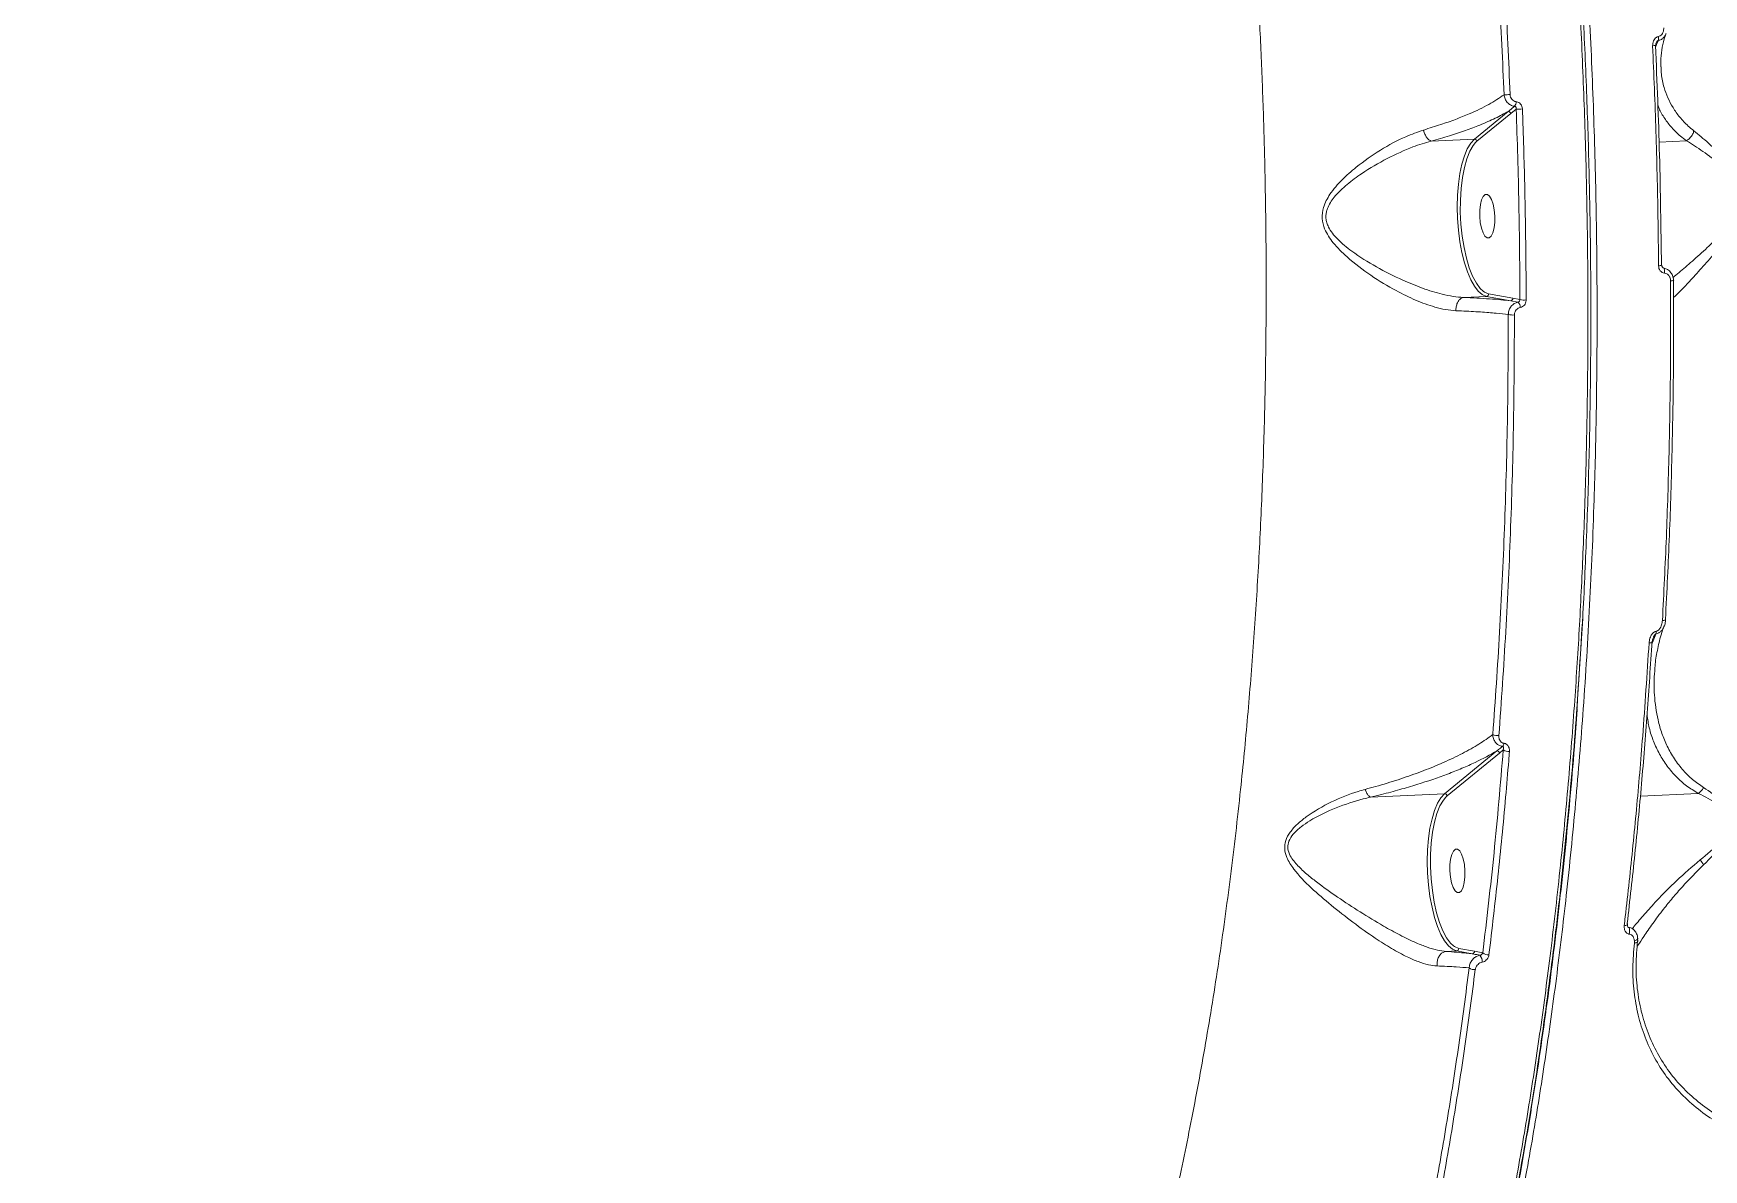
# Model space of a CAD drawing. Header units: millimetres. Extents: x -8607 to 7621, y -5747 to 4382.
# Drawn here: x 4786.3 to 5129.4, y 384.2 to 617.8 of the extents above; entities that cross this region are included whole.
import ezdxf

# ---------------------------------------------------------------- set-up
doc = ezdxf.new("R2010")
doc.units = ezdxf.units.MM
doc.layers.add('DIKOM_ОБЪЕКТ', color=7, linetype='Continuous')

msp = doc.modelspace()

# ---------------------------------------------------------------- linework, layer by layer
at = {"layer": 'DIKOM_ОБЪЕКТ', "color": 7, "linetype": 'Continuous', "lineweight": 15}
for p, q in [((5082.335, 596.043), (5089.296, 601.734)), ((5089.83, 601.274), (5082.869, 595.583)), ((5090.941, 602.208), (5089.83, 601.274)), ((5073.474, 595.626), (5082.335, 596.043)), ((5082.869, 595.583), (5082.601, 595.335)), ((5125.884, 595.702), (5120.274, 595.438)), ((5080.122, 563.499), (5084.81, 563.72)), ((5089.801, 562.812), (5084.81, 563.72)), ((5085.27, 564.24), (5090.26, 563.332)), ((5091.289, 562.531), (5089.801, 562.812)), ((5090.26, 563.332), (5091.706, 563.038)), ((5118.775, 492.007), (5118.896, 492.599)), ((5118.896, 492.599), (5118.8, 492.385)), ((5119.388, 486.458), (5119.375, 486.318)), ((5076.208, 461.494), (5086.974, 470.296)), ((5088.277, 470.476), (5087.508, 469.836)), ((5087.508, 469.836), (5076.742, 461.035)), ((5061.001, 460.778), (5076.208, 461.494)), ((5076.742, 461.035), (5076.457, 460.769)), ((5128.313, 461.557), (5116.439, 460.998)), ((5076.542, 429.07), (5076.547, 429.07)), ((5076.547, 429.07), (5078.683, 429.171)), ((5081.909, 428.584), (5078.683, 429.171)), ((5079.142, 429.692), (5082.368, 429.105)), ((5082.368, 429.105), (5084.072, 428.76)), ((5115.206, 430.799), (5115.215, 431.259)), ((5115.879, 431.11), (5115.881, 431.135))]:
    msp.add_line(p, q, dxfattribs=at)
at = {"layer": 'DIKOM_ОБЪЕКТ', "color": 7, "linetype": 'Continuous', "lineweight": 15, "flags": 128}
for points in [[(5119.619, 615.275), (5119.607, 615.275), (5119.558, 615.274)], [(5084.81, 563.72), (5083.968, 564.065), (5083.138, 564.759), (5082.338, 565.788), (5081.586, 567.128), (5080.896, 568.751), (5080.286, 570.622), (5079.767, 572.7), (5079.351, 574.939), (5079.048, 577.292), (5078.863, 579.708), (5078.801, 582.133), (5078.862, 584.515), (5079.047, 586.803), (5079.35, 588.947), (5079.765, 590.901), (5080.283, 592.622), (5080.893, 594.072), (5081.582, 595.221), (5082.335, 596.043)], [(5082.601, 595.335), (5082.101, 594.732), (5081.402, 593.529), (5080.79, 592.004), (5080.279, 590.193), (5079.882, 588.141), (5079.609, 585.896), (5079.465, 583.513), (5079.455, 581.05), (5079.578, 578.567), (5079.833, 576.122), (5080.211, 573.776), (5080.705, 571.584), (5081.303, 569.6), (5081.989, 567.872), (5082.748, 566.442), (5083.561, 565.343), (5084.163, 564.778)], [(5085.451, 584.287), (5085.852, 583.602), (5086.182, 582.64), (5086.416, 581.48), (5086.534, 580.214), (5086.527, 578.947), (5086.395, 577.779), (5086.149, 576.807), (5085.808, 576.109), (5085.402, 575.741), (5084.961, 575.733), (5084.523, 576.085), (5084.123, 576.771), (5083.792, 577.732), (5083.558, 578.893), (5083.44, 580.158), (5083.448, 581.426), (5083.58, 582.593), (5083.826, 583.566), (5084.166, 584.264), (5084.573, 584.632), (5085.013, 584.64), (5085.451, 584.287)], [(5120.828, 570.141), (5120.815, 570.157), (5120.766, 570.177)], [(5121.393, 568.502), (5121.416, 568.743), (5121.417, 568.976), (5121.396, 569.187), (5121.355, 569.363), (5121.295, 569.495), (5121.221, 569.574), (5121.162, 569.595)], [(5122.648, 566.917), (5122.817, 566.927), (5122.967, 566.941), (5123.095, 566.957), (5123.194, 566.975), (5123.263, 566.995), (5123.298, 567.016), (5123.298, 567.037), (5123.264, 567.058)], [(5084.163, 564.778), (5084.409, 564.603), (5085.27, 564.24)], [(5120.968, 497.076), (5121.137, 497.089), (5121.287, 497.11), (5121.415, 497.14), (5121.516, 497.177), (5121.586, 497.22), (5121.623, 497.267), (5121.629, 497.291)], [(5121.629, 497.291), (5121.626, 497.317), (5121.594, 497.368)], [(5118.228, 492.486), (5118.405, 492.5), (5118.563, 492.524), (5118.694, 492.558), (5118.794, 492.599), (5118.86, 492.647), (5118.888, 492.7), (5118.889, 492.711)], [(5078.683, 429.171), (5077.841, 429.516), (5077.011, 430.211), (5076.211, 431.239), (5075.459, 432.58), (5074.77, 434.203), (5074.159, 436.074), (5073.64, 438.151), (5073.225, 440.391), (5072.921, 442.744), (5072.736, 445.159), (5072.674, 447.584), (5072.736, 449.967), (5072.92, 452.255), (5073.223, 454.399), (5073.638, 456.352), (5074.157, 458.073), (5074.767, 459.523), (5075.456, 460.672), (5076.208, 461.494)], [(5076.457, 460.769), (5075.974, 460.183), (5075.275, 458.98), (5074.663, 457.455), (5074.153, 455.645), (5073.756, 453.593), (5073.482, 451.348), (5073.338, 448.966), (5073.328, 446.503), (5073.452, 444.02), (5073.706, 441.575), (5074.084, 439.229), (5074.578, 437.037), (5075.175, 435.053), (5075.862, 433.325), (5076.621, 431.894), (5077.434, 430.796), (5078.044, 430.223)], [(5079.325, 449.739), (5079.725, 449.054), (5080.056, 448.092), (5080.29, 446.931), (5080.407, 445.666), (5080.4, 444.398), (5080.268, 443.231), (5080.022, 442.259), (5079.682, 441.56), (5079.275, 441.192), (5078.835, 441.184), (5078.397, 441.537), (5077.996, 442.222), (5077.665, 443.184), (5077.432, 444.344), (5077.314, 445.61), (5077.321, 446.878), (5077.453, 448.045), (5077.699, 449.017), (5078.039, 449.715), (5078.446, 450.084), (5078.886, 450.092), (5079.325, 449.739)], [(5113.123, 434.367), (5113.301, 434.384), (5113.46, 434.415), (5113.593, 434.462), (5113.696, 434.521), (5113.763, 434.59), (5113.794, 434.667), (5113.795, 434.673)], [(5113.795, 434.673), (5113.786, 434.748), (5113.739, 434.831)], [(5114.134, 432.641), (5114.195, 432.911), (5114.226, 433.193), (5114.224, 433.465), (5114.188, 433.705), (5114.122, 433.893), (5114.031, 434.014), (5113.935, 434.057)], [(5078.044, 430.223), (5078.281, 430.055), (5079.142, 429.692)], [(5115.206, 430.799), (5115.374, 430.814), (5115.526, 430.844), (5115.656, 430.887), (5115.759, 430.942), (5115.832, 431.006), (5115.872, 431.078), (5115.879, 431.11)], [(5115.215, 431.259), (5115.403, 431.311), (5115.569, 431.38), (5115.706, 431.462), (5115.808, 431.554), (5115.871, 431.651), (5115.893, 431.75), (5115.892, 431.766)]]:
    msp.add_lwpolyline(points, dxfattribs=at)
at = {"layer": 'DIKOM_ОБЪЕКТ', "color": 7, "linetype": 'Continuous', "lineweight": 15}
for centre, radius, start, end in [((5118.244, 635.305), 20.077, 272.05817, 273.92719), ((5118.322, 616.722), 1.849, 346.8678, 12.37796), ((5088.336, 631.444), 26.286, 270.21465, 272.95021), ((5089.305, 601.204), 0.53, 7.57107, 90.98517), ((5089.413, 603.738), 1.53, 321.38006, 359.63129), ((5091.173, 621.416), 19.209, 269.30612, 273.11701), ((5082.344, 595.513), 0.53, 7.57012, 90.98516), ((5120.348, 571.043), 1.022, 260.20514, 298.01604), ((5084.769, 564.219), 0.502, 274.6829, 2.349), ((5089.76, 563.311), 0.5, 274.68028, 2.49955), ((5092.608, 568.056), 5.098, 259.80851, 274.25161), ((5090.212, 565.03), 5.145, 259.94534, 273.99139), ((5090.309, 561.431), 1.473, 0.2256, 48.30161), ((5118.005, 494.688), 1.661, 347.89469, 6.30344), ((5087.173, 475.616), 2.193, 241.46237, 275.28027), ((5086.983, 469.766), 0.53, 7.57107, 90.98517), ((5087.376, 471.978), 1.07, 314.55898, 353.06578), ((5089.337, 472.212), 2.034, 238.56844, 276.04949), ((5076.217, 460.965), 0.53, 7.57012, 90.98517), ((5123.978, 443.818), 6.256, 29.38428, 40.68939), ((5078.642, 429.67), 0.5, 274.68238, 2.49847), ((5081.868, 429.083), 0.5, 274.68028, 2.49955), ((5082.358, 427.069), 1.747, 232.06911, 275.42539), ((5081.98, 426.995), 1.978, 356.51444, 40.86969), ((5085.156, 430.043), 1.679, 229.8007, 276.25887)]:
    msp.add_arc(centre, radius, start, end, dxfattribs=at)
for points, knots in [([(4955.53, 1028.503), (4957.116, 1028.114), (4961.275, 1027.092), (4968.014, 1024.436), (4975.527, 1020.396), (4982.807, 1015.391), (4989.643, 1009.717), (4996.221, 1003.339), (5002.468, 996.433), (5009.016, 988.297), (5015.832, 978.775), (5022.752, 967.891), (5029.334, 956.373), (5035.402, 944.674), (5041.134, 932.587), (5046.479, 920.341), (5051.978, 906.695), (5057.581, 891.539), (5063.129, 875.051), (5068.271, 858.316), (5072.885, 841.912), (5077.125, 825.479), (5080.967, 809.274), (5084.745, 791.896), (5088.412, 773.313), (5091.851, 753.84), (5094.889, 734.541), (5097.473, 716.031), (5099.708, 697.849), (5101.6, 680.238), (5103.364, 661.131), (5104.925, 640.529), (5106.17, 618.843), (5107.01, 597.706), (5107.468, 577.746), (5107.596, 558.435), (5107.429, 539.998), (5106.949, 520.571), (5106.092, 500.228), (5104.808, 479.433), (5103.191, 459.523), (5101.332, 441.046), (5099.226, 423.47), (5096.926, 406.975), (5094.373, 390.806), (5092.458, 380.441), (5091.481, 375.157)], [0, 0, 0, 0, 0.0156509, 0.0410528, 0.0664547, 0.0899044, 0.1133542, 0.1348277, 0.1563011, 0.1771003, 0.2025022, 0.227904, 0.2513538, 0.2748036, 0.2962771, 0.3177505, 0.3385497, 0.3639515, 0.3893534, 0.4128032, 0.436253, 0.4577264, 0.4791999, 0.4999991, 0.5244807, 0.5489623, 0.5715463, 0.5941304, 0.614795, 0.6354597, 0.6554668, 0.6808687, 0.7062706, 0.7297205, 0.7531703, 0.7746438, 0.7961173, 0.8169165, 0.8423185, 0.8677204, 0.8911702, 0.9146201, 0.9360936, 0.9575671, 0.9783663, 1, 1, 1, 1]), ([(5059.064, 270.338), (5060.218, 273.059), (5062.838, 279.24), (5066.747, 289.48), (5070.877, 301.298), (5074.895, 313.989), (5078.861, 327.847), (5082.523, 342.09), (5085.753, 356.075), (5088.529, 369.346), (5091.111, 382.932), (5093.591, 397.464), (5095.946, 413.059), (5098.117, 429.484), (5100.029, 446.351), (5101.665, 463.534), (5102.957, 480.026), (5103.97, 496.171), (5104.754, 512.379), (5105.32, 529.241), (5105.646, 546.843), (5105.708, 565.085), (5105.484, 583.512), (5104.976, 601.985), (5104.236, 619.448), (5103.285, 636.301), (5102.125, 652.904), (5100.705, 669.851), (5099.003, 687.129), (5097.054, 704.326), (5094.667, 722.886), (5091.77, 742.704), (5088.745, 760.869), (5085.965, 776.033), (5083.315, 789.522), (5080.249, 803.986), (5076.638, 819.671), (5072.721, 835.337), (5068.48, 850.953), (5064.004, 866.145), (5059.572, 880.023), (5055.241, 892.627), (5050.652, 905.127), (5045.483, 918.171), (5039.693, 931.562), (5033.699, 944.244), (5027.508, 956.188), (5021.194, 967.252), (5014.785, 977.395), (5008.986, 985.706), (5005.28, 990.432), (5003.772, 992.357)], [0, 0, 0, 0, 0.0156514, 0.0355583, 0.0554997, 0.076825, 0.0981929, 0.1209379, 0.1413137, 0.1591953, 0.1771019, 0.1973257, 0.2175857, 0.238224, 0.2602584, 0.2808448, 0.3014695, 0.3199971, 0.3385524, 0.3587762, 0.3790362, 0.3996746, 0.4217089, 0.4422953, 0.46292, 0.4814476, 0.5000029, 0.5199118, 0.5398551, 0.5599126, 0.5800054, 0.6053449, 0.6307558, 0.6460962, 0.6614524, 0.6813612, 0.7013045, 0.7226339, 0.7440057, 0.7655443, 0.7871266, 0.8050021, 0.8229026, 0.8459797, 0.8690567, 0.8921876, 0.9154829, 0.9388335, 0.9615657, 0.9843493, 1, 1, 1, 1]), ([(5029.323, 982.02), (5031.62, 980.359), (5036.364, 976.93), (5043.49, 970.3), (5050.696, 962.483), (5057.818, 953.495), (5064.83, 943.39), (5070.777, 933.696), (5075.7, 924.895), (5079.655, 917.34), (5083.542, 909.421), (5087.338, 901.182), (5091.035, 892.651), (5094.636, 883.829), (5098.152, 874.685), (5101.571, 865.253), (5104.886, 855.555), (5108.621, 843.969), (5112.717, 830.295), (5117.037, 814.53), (5121.075, 798.407), (5124.779, 782.204), (5128.193, 765.803), (5131.302, 749.362), (5134.228, 732.236), (5136.946, 714.435), (5139.413, 696.069), (5141.563, 677.653), (5143.374, 659.49), (5144.879, 641.43), (5146.079, 623.63), (5147.023, 605.386), (5147.687, 586.732), (5148.041, 567.809), (5148.078, 549.15), (5147.812, 531.049), (5147.256, 513.34), (5146.433, 496.162), (5145.355, 479.635), (5144.07, 463.746), (5143.031, 453.596), (5142.512, 448.516)], [0, 0, 0, 0, 0.0295741, 0.0610736, 0.092718, 0.1244627, 0.1563564, 0.1883528, 0.2074512, 0.2265497, 0.2457365, 0.2649233, 0.2838489, 0.3027745, 0.321786, 0.3407975, 0.3596657, 0.3785551, 0.4067544, 0.4350244, 0.4624508, 0.4899422, 0.5163647, 0.5428453, 0.5688813, 0.5971268, 0.6254429, 0.6529138, 0.6804497, 0.7069148, 0.7334378, 0.7595154, 0.787831, 0.8162174, 0.8437562, 0.87136, 0.89789, 0.9244779, 0.9506191, 0.9752864, 1, 1, 1, 1]), ([(5009.263, 334.981), (5010.653, 339.517), (5013.436, 348.601), (5017.275, 363.062), (5020.863, 378.122), (5024.169, 393.838), (5027.184, 410.145), (5029.897, 427.033), (5032.295, 444.439), (5034.245, 461.257), (5035.803, 477.344), (5037.027, 492.613), (5038.018, 508.122), (5038.774, 523.861), (5039.291, 539.794), (5039.565, 555.905), (5039.595, 572.149), (5039.392, 587.354), (5039.015, 601.465), (5038.514, 614.429), (5037.86, 627.367), (5037.056, 640.279), (5036.099, 653.172), (5034.993, 665.986), (5033.744, 678.687), (5032.352, 691.282), (5030.815, 703.799), (5029.131, 716.236), (5027.304, 728.563), (5025.338, 740.744), (5023.239, 752.756), (5021.006, 764.599), (5018.638, 776.278), (5016.147, 787.74), (5013.539, 798.957), (5010.816, 809.934), (5007.97, 820.697), (5004.693, 832.339), (5000.945, 844.739), (4996.68, 857.761), (4992.229, 870.311), (4987.606, 882.341), (4982.821, 893.83), (4977.881, 904.74), (4972.798, 915.122), (4969.297, 921.523), (4967.544, 924.727)], [0, 0, 0, 0, 0.0279517, 0.0559711, 0.0841497, 0.112398, 0.140846, 0.1693659, 0.1980505, 0.2268089, 0.2504876, 0.2742079, 0.2980249, 0.3218842, 0.3458643, 0.3698877, 0.3940102, 0.4181768, 0.4373171, 0.4564794, 0.475545, 0.4946105, 0.5137639, 0.5329172, 0.5518732, 0.5708292, 0.5898716, 0.608914, 0.6280087, 0.6471254, 0.6661455, 0.6851656, 0.7042731, 0.7233807, 0.7422913, 0.7612018, 0.7801984, 0.799195, 0.8241795, 0.8492136, 0.8742975, 0.8994316, 0.9244982, 0.9496151, 0.9747822, 1, 1, 1, 1]), ([(5080.756, 804.012), (5081.912, 798.664), (5084.182, 788.166), (5087.292, 772.1), (5090.167, 755.945), (5092.824, 739.485), (5095.275, 722.652), (5097.505, 705.486), (5099.507, 687.991), (5101.261, 670.301), (5102.743, 652.675), (5103.957, 635.173), (5104.914, 617.808), (5105.624, 600.38), (5106.087, 582.812), (5106.296, 565.156), (5106.241, 547.422), (5105.922, 529.747), (5105.337, 512.398), (5104.522, 495.401), (5103.777, 484.381), (5103.405, 478.866)], [0, 0, 0, 0, 0.0536771, 0.1053757, 0.1571631, 0.2092202, 0.261368, 0.3145556, 0.36784, 0.4214183, 0.4750955, 0.5267941, 0.5785815, 0.6306386, 0.6827864, 0.7359741, 0.7892585, 0.8428368, 0.896514, 0.9482126, 1, 1, 1, 1]), ([(4487.93, 777.405), (4490.738, 773.599), (4496.362, 765.973), (4505.301, 753.52), (4514.595, 740.338), (4524.262, 726.38), (4534.26, 711.708), (4543.169, 698.436), (4550.84, 686.875), (4557.188, 677.23), (4563.616, 667.386), (4570.086, 657.399), (4576.582, 647.299), (4583.104, 637.084), (4589.675, 626.718), (4596.272, 616.239), (4602.879, 605.672), (4610.575, 593.281), (4619.385, 578.979), (4629.19, 562.906), (4638.886, 546.861), (4648.319, 531.104), (4657.575, 515.502), (4666.579, 500.188), (4675.686, 484.561), (4684.867, 468.657), (4694.046, 452.599), (4702.966, 436.837), (4711.494, 421.616), (4719.715, 406.793), (4727.569, 392.482), (4735.37, 378.115), (4743.082, 363.746), (4750.627, 349.508), (4757.793, 335.802), (4764.482, 322.828), (4770.767, 310.452), (4776.616, 298.752), (4781.993, 287.802), (4786.946, 277.543), (4789.92, 271.225), (4791.409, 268.063)], [0, 0, 0, 0, 0.03134419, 0.06278625, 0.09437289, 0.12605966, 0.15789521, 0.18983324, 0.20889685, 0.22796047, 0.24711226, 0.26626406, 0.28515516, 0.30404626, 0.32302307, 0.34199989, 0.36083371, 0.37968863, 0.40783653, 0.43605496, 0.46343133, 0.4908725, 0.51724689, 0.54367912, 0.56966771, 0.59786162, 0.62612609, 0.65354693, 0.68103254, 0.70744938, 0.73392402, 0.75995407, 0.78821804, 0.81655262, 0.84404121, 0.87159459, 0.89807625, 0.92461569, 0.95070922, 0.97533148, 1, 1, 1, 1]), ([(5088.434, 605.158), (5088.141, 611.989), (5087.553, 625.667), (5086.23, 646.206), (5084.578, 666.735), (5082.909, 683.882), (5081.75, 694.128), (5081.357, 697.606)], [0, 0, 0, 0, 0.22004644, 0.44062187, 0.66281158, 0.88554601, 1, 1, 1, 1]), ([(5082.595, 697.85), (5082.989, 694.364), (5084.141, 684.177), (5085.803, 667.124), (5087.458, 646.634), (5088.794, 625.966), (5089.39, 612.123), (5089.689, 605.193)], [0, 0, 0, 0, 0.1144547, 0.3345006, 0.5550758, 0.7772655, 1, 1, 1, 1]), ([(5121.703, 617.766), (5121.685, 617.69), (5121.615, 617.385), (5121.293, 616.95), (5120.78, 616.496), (5120.344, 616.367), (5120.123, 616.302)], [0, 0, 0, 0, 0.1003042, 0.4044322, 0.6983702, 1, 1, 1, 1]), ([(5120.128, 617.118), (5120.261, 617.16), (5120.528, 617.244), (5120.853, 617.55), (5121.1, 617.964), (5121.232, 618.436), (5121.233, 618.764), (5121.234, 618.907)], [0, 0, 0, 0, 0.188925, 0.3774349, 0.5791838, 0.8164502, 1, 1, 1, 1]), ([(5120.665, 610.925), (5120.647, 611.485), (5120.605, 612.774), (5120.915, 614.884), (5121.291, 616.607), (5121.665, 617.581), (5121.733, 617.757)], [0, 0, 0, 0, 0.25857904, 0.59503386, 0.9264355, 1, 1, 1, 1]), ([(5118.965, 615.241), (5118.967, 615.39), (5118.97, 615.736), (5119.114, 616.234), (5119.376, 616.668), (5119.715, 616.986), (5119.99, 617.074), (5120.128, 617.118)], [0, 0, 0, 0, 0.1825282, 0.4237843, 0.6274648, 0.8134356, 1, 1, 1, 1]), ([(5120.174, 570.036), (5120.168, 570.699), (5120.14, 574.014), (5120.017, 583.188), (5119.692, 597.596), (5119.207, 609.356), (5118.965, 615.241)], [0, 0, 0, 0, 0.04414123, 0.22071367, 0.61001267, 1, 1, 1, 1]), ([(5119.558, 615.274), (5119.864, 607.755), (5120.478, 592.697), (5120.67, 577.691), (5120.766, 570.177)], [0, 0, 0, 0, 0.4992727, 1, 1, 1, 1]), ([(5120.123, 616.302), (5120.084, 616.21), (5119.897, 615.764), (5119.714, 615.321), (5119.569, 614.969)], [0, 0, 0, 0, 0.2061659, 1, 1, 1, 1]), ([(5119.634, 615.276), (5119.628, 615.341), (5119.613, 615.522), (5119.656, 615.719), (5119.711, 615.817), (5119.715, 615.823)], [0, 0, 0, 0, 0.3507616, 0.9614391, 1, 1, 1, 1]), ([(5120.123, 616.302), (5120.092, 616.29), (5120.039, 616.269), (5119.938, 616.188), (5119.824, 616.045), (5119.742, 615.908), (5119.714, 615.826), (5119.713, 615.823)], [0, 0, 0, 0, 0.1486122, 0.2577346, 0.5755032, 0.985897, 1, 1, 1, 1]), ([(5120.692, 610.885), (5120.706, 610.378), (5120.746, 608.93), (5121.386, 606.07), (5122.645, 603.105), (5124.491, 600.522), (5125.958, 598.948), (5127.025, 598.068), (5127.416, 597.746)], [0, 0, 0, 0, 0.1007289, 0.2878158, 0.594203, 0.7508837, 0.9087089, 1, 1, 1, 1]), ([(5071.898, 597.91), (5073.096, 598.276), (5075.409, 598.984), (5078.529, 600.099), (5081.948, 601.474), (5085.523, 603.175), (5087.456, 604.491), (5088.434, 605.158)], [0, 0, 0, 0, 0.164794, 0.3184402, 0.4735199, 0.7333093, 1, 1, 1, 1]), ([(5090.609, 602.783), (5090.572, 602.788), (5090.279, 602.824), (5089.727, 603.017), (5089.07, 603.548), (5088.587, 604.293), (5088.485, 604.87), (5088.434, 605.158)], [0, 0, 0, 0, 0.03333957, 0.26643991, 0.50826892, 0.75526845, 1, 1, 1, 1]), ([(5089.689, 605.193), (5089.712, 605.015), (5089.757, 604.659), (5090.03, 604.198), (5090.414, 603.871), (5090.744, 603.752), (5090.921, 603.731), (5090.943, 603.728)], [0, 0, 0, 0, 0.2478617, 0.4958964, 0.7364511, 0.9670336, 1, 1, 1, 1]), ([(5089.296, 601.734), (5088.445, 601.267), (5086.732, 600.326), (5083.71, 599.015), (5080.524, 597.812), (5077.211, 596.699), (5074.744, 595.99), (5073.474, 595.626)], [0, 0, 0, 0, 0.2198974, 0.4427753, 0.6236712, 0.8062571, 1, 1, 1, 1]), ([(5089.296, 601.734), (5089.41, 601.822), (5089.856, 602.167), (5090.288, 602.521), (5090.609, 602.783)], [0, 0, 0, 0, 0.2563729, 1, 1, 1, 1]), ([(5090.941, 602.208), (5090.944, 602.277), (5090.951, 602.413), (5090.891, 602.591), (5090.79, 602.716), (5090.691, 602.766), (5090.633, 602.78), (5090.615, 602.782), (5090.609, 602.783)], [0, 0, 0, 0, 0.2725665, 0.5325862, 0.7667508, 0.9319469, 0.9740885, 1, 1, 1, 1]), ([(5091.706, 563.038), (5091.658, 569.545), (5091.562, 582.572), (5091.148, 595.658), (5090.941, 602.208)], [0, 0, 0, 0, 0.4994501, 1, 1, 1, 1]), ([(5090.943, 603.728), (5090.964, 603.726), (5091.143, 603.705), (5091.48, 603.584), (5091.871, 603.249), (5092.149, 602.779), (5092.195, 602.416), (5092.218, 602.235)], [0, 0, 0, 0, 0.0299153, 0.261791, 0.5039481, 0.7520215, 1, 1, 1, 1]), ([(5092.218, 602.235), (5092.241, 601.569), (5092.359, 598.24), (5092.609, 590.022), (5092.887, 577.585), (5092.953, 567.845), (5092.986, 562.972)], [0, 0, 0, 0, 0.0507678, 0.2538476, 0.6266954, 1, 1, 1, 1]), ([(5125.884, 595.702), (5125.471, 596.019), (5124.367, 596.866), (5122.837, 598.384), (5121.385, 600.291), (5120.441, 601.86), (5120.086, 602.825), (5119.999, 603.064)], [0, 0, 0, 0, 0.1506028, 0.4023886, 0.656021, 0.9149807, 1, 1, 1, 1]), ([(5078.55, 560.767), (5077.852, 560.829), (5076.454, 560.954), (5073.696, 561.626), (5070.282, 562.865), (5065.848, 565.043), (5061.029, 567.937), (5056.647, 571.277), (5053.404, 574.476), (5051.6, 577.172), (5050.931, 579.739), (5051.264, 582.271), (5052.744, 585.012), (5055.105, 587.742), (5058.617, 590.8), (5062.994, 593.889), (5067.718, 596.452), (5070.678, 597.484), (5071.898, 597.91)], [0, 0, 0, 0, 0.0404305, 0.0808828, 0.150957, 0.2211467, 0.3139213, 0.4066913, 0.4680974, 0.5184387, 0.5509393, 0.5857394, 0.6308309, 0.6892176, 0.7478304, 0.8412608, 0.9345794, 1, 1, 1, 1]), ([(5073.466, 595.626), (5073.313, 595.69), (5073.008, 595.818), (5072.554, 596.333), (5072.18, 597.002), (5071.983, 597.564), (5071.91, 597.862), (5071.898, 597.91)], [0, 0, 0, 0, 0.2440021, 0.4880042, 0.7320067, 0.9571012, 1, 1, 1, 1]), ([(5127.416, 597.746), (5128.409, 596.929), (5130.417, 595.277), (5133.435, 592.45), (5135.693, 589.958), (5137.07, 588.007), (5137.908, 586.379), (5138.361, 584.557), (5138.239, 582.545), (5137.517, 580.574), (5136.088, 578.059), (5133.97, 575.258), (5131.289, 572.082), (5128.618, 569.071), (5126.325, 566.557), (5124.492, 564.605), (5123.668, 563.841), (5123.258, 563.46)], [0, 0, 0, 0, 0.10300553, 0.20836354, 0.27867036, 0.31433031, 0.35083704, 0.38314759, 0.41578146, 0.45646349, 0.49554101, 0.57785007, 0.66204698, 0.75550892, 0.85086466, 0.92573739, 1, 1, 1, 1]), ([(5127.416, 597.746), (5127.406, 597.699), (5127.337, 597.396), (5127.098, 596.837), (5126.579, 596.152), (5126.123, 595.854), (5125.895, 595.705)], [0, 0, 0, 0, 0.05622903, 0.3685429, 0.68427153, 1, 1, 1, 1]), ([(5073.466, 595.626), (5073.465, 595.626), (5072.845, 595.464), (5071.597, 595.098), (5068.578, 594.033), (5064.362, 592.118), (5059.822, 589.456), (5056.165, 586.77), (5054.003, 584.752), (5052.721, 583.003), (5052.186, 581.956), (5051.91, 581.011), (5051.83, 580.338), (5051.85, 579.611), (5051.998, 578.836), (5052.424, 577.78), (5053.162, 576.648), (5054.272, 575.401), (5055.622, 574.18), (5058.224, 572.168), (5062.221, 569.688), (5067.136, 567.2), (5071.698, 565.33), (5075.17, 564.25), (5077.981, 563.678), (5079.415, 563.528), (5080.115, 563.498), (5080.116, 563.498)], [0, 0, 0, 0, 0.0000596, 0.0332768, 0.0666766, 0.160684, 0.2573011, 0.3150506, 0.3738175, 0.3948949, 0.4164711, 0.4285338, 0.4409109, 0.4481089, 0.4626616, 0.4777856, 0.5014958, 0.5258877, 0.556246, 0.5868513, 0.6800867, 0.7756633, 0.8463733, 0.9186914, 0.9590479, 0.9999674, 1, 1, 1, 1]), ([(5073.474, 595.626), (5073.472, 595.625), (5073.469, 595.625), (5073.467, 595.626), (5073.466, 595.626), (5073.466, 595.626)], [0, 0, 0, 0, 0.5019097, 0.9101308, 1, 1, 1, 1]), ([(5123.144, 567.602), (5123.552, 567.931), (5124.728, 568.882), (5127.098, 570.943), (5130.004, 573.54), (5132.949, 576.331), (5135.04, 578.532), (5136.273, 580.189), (5136.8, 581.008), (5137.26, 581.894), (5137.56, 582.743), (5137.7, 583.527), (5137.715, 584.06), (5137.669, 584.625), (5137.548, 585.219), (5137.157, 586.248), (5136.391, 587.437), (5135.284, 588.684), (5134.095, 589.809), (5132.082, 591.511), (5129.24, 593.582), (5126.971, 595.052), (5125.896, 595.704), (5125.895, 595.705)], [0, 0, 0, 0, 0.05633845, 0.16279438, 0.27123146, 0.36389893, 0.45795919, 0.47900432, 0.50017328, 0.52106899, 0.54248592, 0.55613828, 0.5702057, 0.57528395, 0.59140554, 0.60810519, 0.64597384, 0.68534032, 0.72439355, 0.76364754, 0.8806635, 0.99988176, 1, 1, 1, 1]), ([(5125.895, 595.705), (5125.894, 595.705), (5125.891, 595.703), (5125.887, 595.703), (5125.885, 595.702), (5125.884, 595.702)], [0, 0, 0, 0, 0.3001999, 0.7069773, 1, 1, 1, 1]), ([(5121.393, 568.502), (5121.234, 568.54), (5120.905, 568.618), (5120.507, 568.975), (5120.23, 569.463), (5120.193, 569.845), (5120.174, 570.036)], [0, 0, 0, 0, 0.2338668, 0.4824937, 0.7413363, 1, 1, 1, 1]), ([(5121.163, 569.602), (5121.125, 569.608), (5121.053, 569.62), (5120.934, 569.743), (5120.846, 569.923), (5120.836, 570.07), (5120.831, 570.142)], [0, 0, 0, 0, 0.27896739, 0.52681326, 0.76723151, 1, 1, 1, 1]), ([(5121.047, 569.559), (5121.323, 569.5), (5121.891, 569.378), (5122.607, 568.798), (5123.126, 567.997), (5123.218, 567.37), (5123.264, 567.058)], [0, 0, 0, 0, 0.2380039, 0.4906779, 0.7462862, 1, 1, 1, 1]), ([(5120.968, 497.076), (5121.256, 502.781), (5121.831, 514.202), (5122.364, 531.598), (5122.675, 549.168), (5122.657, 560.997), (5122.648, 566.917)], [0, 0, 0, 0, 0.2488775, 0.4981997, 0.7488727, 1, 1, 1, 1]), ([(5122.648, 566.917), (5122.629, 567.114), (5122.59, 567.507), (5122.305, 568.011), (5121.895, 568.381), (5121.556, 568.463), (5121.393, 568.502)], [0, 0, 0, 0, 0.2583542, 0.5167488, 0.7678077, 1, 1, 1, 1]), ([(5123.264, 567.058), (5123.273, 561.204), (5123.292, 549.485), (5122.988, 532.004), (5122.459, 514.592), (5121.882, 503.113), (5121.594, 497.368)], [0, 0, 0, 0, 0.2488778, 0.4982001, 0.7488729, 1, 1, 1, 1]), ([(5080.116, 563.498), (5079.935, 563.45), (5079.572, 563.355), (5079.097, 562.871), (5078.741, 562.198), (5078.575, 561.502), (5078.544, 561.017), (5078.549, 560.813), (5078.55, 560.767)], [0, 0, 0, 0, 0.2114821, 0.4229643, 0.6344468, 0.84593, 0.964786, 1, 1, 1, 1]), ([(5080.116, 563.498), (5080.117, 563.498), (5080.119, 563.499), (5080.121, 563.499), (5080.122, 563.499)], [0, 0, 0, 0, 0.6548043, 1, 1, 1, 1]), ([(5080.122, 563.499), (5081.978, 563.406), (5084.769, 563.265), (5087.834, 563.02), (5089.144, 562.882), (5089.801, 562.812)], [0, 0, 0, 0, 0.4971338, 0.747535, 1, 1, 1, 1]), ([(5091.289, 562.531), (5091.341, 562.547), (5091.445, 562.578), (5091.576, 562.689), (5091.669, 562.833), (5091.702, 562.957), (5091.705, 563.025), (5091.706, 563.038)], [0, 0, 0, 0, 0.2355405, 0.4715874, 0.7082638, 0.9453562, 1, 1, 1, 1]), ([(5092.986, 562.972), (5092.985, 562.933), (5092.981, 562.727), (5092.892, 562.353), (5092.628, 561.917), (5092.246, 561.58), (5091.937, 561.485), (5091.782, 561.437)], [0, 0, 0, 0, 0.0545852, 0.2913569, 0.527817, 0.7639702, 1, 1, 1, 1]), ([(5089.313, 559.964), (5088.52, 560.063), (5086.917, 560.265), (5083.649, 560.517), (5080.741, 560.678), (5078.932, 560.751), (5078.55, 560.767)], [0, 0, 0, 0, 0.2991599, 0.6039868, 0.9163485, 1, 1, 1, 1]), ([(5086.125, 473.69), (5086.618, 480.667), (5087.605, 494.639), (5088.579, 516.088), (5089.21, 537.862), (5089.279, 552.59), (5089.313, 559.964)], [0, 0, 0, 0, 0.2482527, 0.4971938, 0.7482409, 1, 1, 1, 1]), ([(5090.57, 559.897), (5090.536, 552.609), (5090.469, 538.014), (5089.848, 516.29), (5088.875, 494.687), (5087.875, 480.524), (5087.375, 473.433)], [0, 0, 0, 0, 0.2482522, 0.497193, 0.7482405, 1, 1, 1, 1]), ([(5089.313, 559.964), (5089.314, 560.026), (5089.318, 560.369), (5089.46, 560.994), (5089.893, 561.725), (5090.522, 562.29), (5091.033, 562.451), (5091.289, 562.531)], [0, 0, 0, 0, 0.0531619, 0.2899989, 0.5268294, 0.7633656, 1, 1, 1, 1]), ([(5091.782, 561.437), (5091.626, 561.389), (5091.315, 561.293), (5090.931, 560.954), (5090.665, 560.516), (5090.575, 560.141), (5090.571, 559.935), (5090.57, 559.897)], [0, 0, 0, 0, 0.236408, 0.4729314, 0.7098822, 0.9468304, 1, 1, 1, 1]), ([(5090.236, 375.672), (5091.21, 380.944), (5093.391, 392.757), (5096.345, 411.871), (5099.105, 432.916), (5101.421, 454.569), (5103.302, 476.28), (5104.175, 490.954), (5104.599, 498.083)], [0, 0, 0, 0, 0.1397604, 0.3131241, 0.4870343, 0.6612228, 0.8354114, 1, 1, 1, 1]), ([(5118.228, 492.486), (5118.243, 492.64), (5118.289, 493.127), (5118.513, 493.827), (5118.906, 494.418), (5119.281, 494.751), (5119.531, 494.831), (5119.656, 494.871)], [0, 0, 0, 0, 0.1605573, 0.5081498, 0.7318587, 0.8653695, 1, 1, 1, 1]), ([(5119.629, 494.34), (5119.576, 494.215), (5119.33, 493.633), (5119.087, 493.054), (5118.896, 492.599)], [0, 0, 0, 0, 0.214844, 1, 1, 1, 1]), ([(5119.629, 494.34), (5119.605, 494.329), (5119.552, 494.307), (5119.454, 494.221), (5119.305, 494.034), (5119.182, 493.822), (5119.125, 493.668), (5119.112, 493.633)], [0, 0, 0, 0, 0.0789251, 0.1691639, 0.3968561, 0.8638127, 1, 1, 1, 1]), ([(5119.381, 486.46), (5119.399, 486.881), (5119.463, 488.353), (5119.891, 490.919), (5120.514, 493.697), (5121.117, 495.417), (5121.339, 496.049)], [0, 0, 0, 0, 0.1356777, 0.4750315, 0.8069693, 1, 1, 1, 1]), ([(5121.293, 495.93), (5121.262, 495.809), (5121.155, 495.403), (5120.746, 494.926), (5120.205, 494.5), (5119.825, 494.394), (5119.629, 494.34)], [0, 0, 0, 0, 0.149848, 0.5047985, 0.7448099, 1, 1, 1, 1]), ([(5119.656, 494.871), (5119.775, 494.908), (5120.014, 494.984), (5120.364, 495.296), (5120.721, 495.845), (5120.916, 496.488), (5120.956, 496.935), (5120.968, 497.076)], [0, 0, 0, 0, 0.1388676, 0.2767759, 0.4965982, 0.8418705, 1, 1, 1, 1]), ([(5121.332, 495.914), (5121.343, 495.936), (5121.496, 496.241), (5121.598, 496.718), (5121.6, 497.159), (5121.6, 497.29)], [0, 0, 0, 0, 0.0509276, 0.7165143, 1, 1, 1, 1]), ([(5113.123, 434.367), (5113.194, 434.972), (5113.549, 437.997), (5114.433, 445.913), (5115.667, 458.245), (5117.069, 474.551), (5117.813, 486.067), (5118.228, 492.486)], [0, 0, 0, 0, 0.0321573, 0.1607921, 0.4182836, 0.6757752, 1, 1, 1, 1]), ([(5118.828, 492.811), (5118.516, 487.887), (5117.891, 478.03), (5116.703, 463.449), (5115.346, 449.008), (5114.275, 439.559), (5113.739, 434.831)], [0, 0, 0, 0, 0.24914464, 0.49862891, 0.74914184, 1, 1, 1, 1]), ([(5118.912, 492.712), (5118.91, 492.794), (5118.901, 493.099), (5119.023, 493.407), (5119.112, 493.632)], [0, 0, 0, 0, 0.2694007, 1, 1, 1, 1]), ([(5119.375, 486.318), (5119.351, 486.094), (5119.192, 484.568), (5119.296, 481.307), (5119.809, 477.377), (5120.819, 473.878), (5121.917, 471.204), (5123.366, 468.629), (5125.118, 466.351), (5127.104, 464.363), (5128.65, 463.298), (5129.426, 462.764)], [0, 0, 0, 0, 0.0246652, 0.1681616, 0.3683934, 0.4787111, 0.5894322, 0.7017125, 0.8147206, 0.9069428, 1, 1, 1, 1]), ([(5059.738, 270.776), (5060.158, 271.734), (5061.57, 274.957), (5063.895, 280.711), (5066.707, 288.012), (5069.426, 295.546), (5072.051, 303.279), (5074.583, 311.217), (5077.022, 319.361), (5079.37, 327.713), (5081.629, 336.277), (5083.797, 345.054), (5085.877, 354.046), (5087.869, 363.257), (5089.772, 372.69), (5091.586, 382.337), (5093.305, 392.164), (5094.919, 402.132), (5096.426, 412.215), (5097.825, 422.408), (5099.117, 432.715), (5100.302, 443.14), (5101.384, 453.684), (5102.353, 464.358), (5103.05, 472.794), (5103.388, 477.704), (5103.476, 478.979)], [0, 0, 0, 0, 0.0187771, 0.0631688, 0.1075671, 0.1517232, 0.1956747, 0.2394716, 0.2831639, 0.3268016, 0.3704347, 0.4141035, 0.4578509, 0.5017267, 0.5457808, 0.5900631, 0.6344367, 0.6786325, 0.7226097, 0.7664187, 0.8101096, 0.8537325, 0.8973374, 0.940969, 0.9846657, 1, 1, 1, 1]), ([(5128.313, 461.557), (5127.494, 462.065), (5125.848, 463.086), (5123.742, 464.983), (5121.88, 467.157), (5120.314, 469.625), (5119.114, 472.251), (5118.185, 474.937), (5117.942, 476.815), (5117.823, 477.73)], [0, 0, 0, 0, 0.1254664, 0.2522225, 0.4005617, 0.549977, 0.7020425, 0.8547796, 1, 1, 1, 1]), ([(5059.909, 462.383), (5060.627, 462.578), (5062.971, 463.213), (5066.732, 464.366), (5071.012, 465.858), (5075.154, 467.506), (5079.052, 469.298), (5082.579, 471.216), (5084.825, 472.686), (5085.887, 473.506), (5086.125, 473.69)], [0, 0, 0, 0, 0.0601203, 0.1962357, 0.332817, 0.4690625, 0.6303284, 0.7921153, 0.9534347, 1, 1, 1, 1]), ([(5088.127, 471.215), (5088.083, 471.22), (5087.822, 471.25), (5087.342, 471.416), (5086.754, 471.874), (5086.301, 472.589), (5086.14, 473.248), (5086.127, 473.627), (5086.125, 473.69)], [0, 0, 0, 0, 0.0395069, 0.2326388, 0.4437426, 0.6867398, 0.9479473, 1, 1, 1, 1]), ([(5086.974, 470.296), (5085.564, 469.502), (5083.432, 468.301), (5079.831, 466.712), (5075.996, 465.18), (5071.707, 463.705), (5067.042, 462.325), (5063.822, 461.46), (5061.759, 460.961), (5061.001, 460.778)], [0, 0, 0, 0, 0.2355394, 0.3560364, 0.4765274, 0.7016571, 0.8172953, 0.9329171, 1, 1, 1, 1]), ([(5084.072, 428.76), (5084.874, 435.587), (5086.479, 449.26), (5087.677, 463.397), (5088.277, 470.476)], [0, 0, 0, 0, 0.4992727, 1, 1, 1, 1]), ([(5089.552, 470.189), (5089.501, 469.561), (5089.25, 466.421), (5088.513, 457.785), (5087.227, 444.385), (5085.969, 433.714), (5085.339, 428.374)], [0, 0, 0, 0, 0.0441412, 0.2207137, 0.6100127, 1, 1, 1, 1]), ([(5086.974, 470.296), (5087.087, 470.384), (5087.476, 470.687), (5087.857, 470.996), (5088.127, 471.215)], [0, 0, 0, 0, 0.2912822, 1, 1, 1, 1]), ([(5087.375, 473.433), (5087.379, 473.191), (5087.388, 472.769), (5087.643, 472.275), (5087.97, 471.978), (5088.255, 471.87), (5088.412, 471.852), (5088.439, 471.849)], [0, 0, 0, 0, 0.3277202, 0.573894, 0.77963, 0.9627747, 1, 1, 1, 1]), ([(5088.277, 470.476), (5088.306, 470.581), (5088.359, 470.764), (5088.346, 470.99), (5088.287, 471.127), (5088.213, 471.188), (5088.164, 471.208), (5088.137, 471.213), (5088.127, 471.215)], [0, 0, 0, 0, 0.36940274, 0.64454771, 0.8371646, 0.92701653, 0.97118688, 1, 1, 1, 1]), ([(5088.439, 471.849), (5088.471, 471.845), (5088.639, 471.824), (5088.94, 471.703), (5089.281, 471.383), (5089.54, 470.865), (5089.548, 470.429), (5089.552, 470.189)], [0, 0, 0, 0, 0.0440727, 0.2245474, 0.4337722, 0.6875081, 1, 1, 1, 1]), ([(5074.69, 426.08), (5074.107, 426.14), (5072.886, 426.266), (5070.815, 426.924), (5068.279, 428.02), (5065.311, 429.647), (5061.557, 432.047), (5057.369, 435.033), (5052.955, 438.534), (5048.758, 442.085), (5045.633, 445.333), (5043.844, 448.047), (5043.268, 450.076), (5043.486, 451.918), (5044.487, 453.696), (5045.982, 455.303), (5048.764, 457.512), (5052.919, 459.936), (5057.096, 461.581), (5059.43, 462.247), (5059.909, 462.383)], [0, 0, 0, 0, 0.039972, 0.0838375, 0.127732, 0.1889333, 0.2502303, 0.3350389, 0.419981, 0.5024357, 0.584612, 0.6297421, 0.6580817, 0.6869127, 0.7179993, 0.7532858, 0.7887207, 0.8822415, 0.975869, 1, 1, 1, 1]), ([(5060.992, 460.778), (5060.99, 460.778), (5060.5, 460.669), (5058.143, 460.101), (5053.901, 458.696), (5049.606, 456.665), (5046.712, 454.724), (5045.17, 453.363), (5044.183, 451.885), (5043.996, 450.791), (5044.079, 449.778), (5044.599, 448.391), (5046.02, 446.684), (5047.904, 444.951), (5050.599, 442.798), (5054.245, 440.206), (5058.874, 437.167), (5063.188, 434.542), (5067.068, 432.396), (5070.078, 430.935), (5072.665, 429.909), (5074.726, 429.304), (5075.982, 429.109), (5076.542, 429.07), (5076.542, 429.07)], [0, 0, 0, 0, 0.0000893, 0.0246796, 0.1189565, 0.215293, 0.2495709, 0.2844819, 0.313206, 0.3343548, 0.3391936, 0.365293, 0.4088715, 0.4498291, 0.4911877, 0.5755432, 0.6616036, 0.749536, 0.8109744, 0.8738738, 0.9170285, 0.9611151, 0.9999864, 1, 1, 1, 1]), ([(5060.992, 460.778), (5060.871, 460.851), (5060.629, 460.996), (5060.262, 461.531), (5060.029, 462.038), (5059.925, 462.338), (5059.909, 462.383)], [0, 0, 0, 0, 0.31572882, 0.63145762, 0.94377097, 1, 1, 1, 1]), ([(5061.001, 460.778), (5060.999, 460.778), (5060.996, 460.778), (5060.993, 460.778), (5060.992, 460.778), (5060.992, 460.778)], [0, 0, 0, 0, 0.4269521, 0.7842824, 1, 1, 1, 1]), ([(5128.326, 461.56), (5128.325, 461.56), (5128.323, 461.558), (5128.318, 461.557), (5128.315, 461.557), (5128.313, 461.557)], [0, 0, 0, 0, 0.241083, 0.5651089, 1, 1, 1, 1]), ([(5129.426, 462.764), (5129.405, 462.725), (5129.272, 462.479), (5128.938, 462.012), (5128.542, 461.719), (5128.326, 461.56)], [0, 0, 0, 0, 0.0794445, 0.4971824, 1, 1, 1, 1]), ([(5128.721, 447.897), (5130.119, 449.039), (5132.038, 450.607), (5134.25, 452.756), (5135.214, 454.013), (5135.613, 455.12), (5135.547, 456.138), (5134.918, 457.243), (5133.818, 458.32), (5131.534, 459.918), (5129.672, 460.922), (5128.327, 461.559), (5128.326, 461.56)], [0, 0, 0, 0, 0.2369823, 0.3252742, 0.3938178, 0.4351344, 0.4764545, 0.5364569, 0.6308586, 0.7257813, 0.9996838, 1, 1, 1, 1]), ([(5129.426, 462.764), (5130.672, 461.925), (5132.358, 460.792), (5134.408, 458.848), (5135.424, 457.584), (5135.961, 456.293), (5135.992, 455.142), (5135.609, 453.894), (5134.693, 452.449), (5132.594, 450), (5130.757, 448.194), (5129.429, 446.888)], [0, 0, 0, 0, 0.2657862, 0.3593773, 0.4543063, 0.5177528, 0.5632827, 0.6085748, 0.6803153, 0.7688732, 1, 1, 1, 1]), ([(5114.754, 433.732), (5114.915, 433.925), (5115.621, 434.774), (5117.284, 436.738), (5120.099, 439.862), (5123.845, 443.7), (5127.081, 446.485), (5128.721, 447.897)], [0, 0, 0, 0, 0.05636915, 0.2476973, 0.44375503, 0.71793915, 1, 1, 1, 1]), ([(5129.429, 446.888), (5127.933, 445.384), (5125.668, 443.107), (5123.027, 440.041), (5120.954, 437.48), (5118.908, 434.738), (5117.214, 432.281), (5116.187, 430.705), (5115.85, 430.187), (5115.782, 430.082)], [0, 0, 0, 0, 0.2385101, 0.3610185, 0.4846593, 0.6533413, 0.8263862, 0.96492, 1, 1, 1, 1]), ([(5114.134, 432.641), (5114.09, 432.648), (5113.919, 432.676), (5113.628, 432.82), (5113.313, 433.166), (5113.101, 433.701), (5113.116, 434.138), (5113.123, 434.367)], [0, 0, 0, 0, 0.0579486, 0.2245, 0.43005471, 0.70049278, 1, 1, 1, 1]), ([(5113.938, 434.057), (5113.936, 434.057), (5113.929, 434.058), (5113.907, 434.065), (5113.806, 434.247), (5113.77, 434.48), (5113.795, 434.636), (5113.801, 434.671)], [0, 0, 0, 0, 0.06875313, 0.31495323, 0.59796864, 0.90789766, 1, 1, 1, 1]), ([(5115.877, 431.765), (5115.872, 431.861), (5115.853, 432.246), (5115.63, 432.864), (5115.158, 433.51), (5114.553, 433.941), (5114.093, 434.011), (5113.889, 434.042)], [0, 0, 0, 0, 0.0882629, 0.3532137, 0.592503, 0.8186857, 1, 1, 1, 1]), ([(5115.215, 431.259), (5115.178, 431.479), (5115.111, 431.879), (5114.807, 432.321), (5114.47, 432.569), (5114.23, 432.62), (5114.134, 432.641)], [0, 0, 0, 0, 0.3467093, 0.6312456, 0.8513066, 1, 1, 1, 1]), ([(5076.542, 429.07), (5076.326, 429.024), (5075.894, 428.933), (5075.326, 428.455), (5074.9, 427.786), (5074.674, 427.002), (5074.652, 426.416), (5074.685, 426.124), (5074.69, 426.08)], [0, 0, 0, 0, 0.1975765, 0.3951529, 0.5927296, 0.7903069, 0.9681074, 1, 1, 1, 1]), ([(5076.547, 429.07), (5077.996, 428.958), (5079.949, 428.807), (5081.507, 428.63), (5081.909, 428.584)], [0, 0, 0, 0, 0.74218015, 1, 1, 1, 1]), ([(5137.447, 391.37), (5135.684, 392.181), (5132.435, 393.677), (5128.278, 396.576), (5124.775, 399.71), (5121.76, 403.258), (5119.27, 407.183), (5117.313, 411.432), (5115.899, 415.966), (5115.076, 420.747), (5114.778, 425.703), (5115.063, 429.102), (5115.206, 430.799)], [0, 0, 0, 0, 0.1166812, 0.2150846, 0.3137979, 0.4122009, 0.510061, 0.6082268, 0.7060845, 0.8039539, 0.9021323, 1, 1, 1, 1]), ([(5115.852, 431.235), (5115.713, 429.575), (5115.435, 426.25), (5115.729, 421.402), (5116.54, 416.725), (5117.93, 412.289), (5119.852, 408.132), (5122.299, 404.293), (5125.257, 400.817), (5128.71, 397.767), (5131.904, 395.468), (5134.111, 394.426), (5134.871, 394.067)], [0, 0, 0, 0, 0.1045814, 0.20949681, 0.31408042, 0.41871967, 0.52369004, 0.62833318, 0.73366344, 0.8393263, 0.94465866, 1, 1, 1, 1]), ([(5115.857, 430.95), (5115.881, 431.099), (5115.924, 431.373), (5115.876, 431.64), (5115.854, 431.761)], [0, 0, 0, 0, 0.5466902, 1, 1, 1, 1]), ([(5071.265, 364.762), (5072.231, 369.59), (5074.165, 379.256), (5076.773, 394.318), (5079.183, 409.757), (5080.583, 420.377), (5081.284, 425.691)], [0, 0, 0, 0, 0.2488778, 0.4982002, 0.748873, 1, 1, 1, 1]), ([(5081.284, 425.691), (5080.44, 425.762), (5078.607, 425.915), (5076.062, 426.022), (5074.69, 426.08)], [0, 0, 0, 0, 0.4604881, 1, 1, 1, 1]), ([(5081.284, 425.691), (5081.293, 425.798), (5081.329, 426.189), (5081.56, 426.845), (5082.062, 427.538), (5082.718, 428.062), (5083.221, 428.213), (5083.475, 428.289)], [0, 0, 0, 0, 0.0902993, 0.3322162, 0.5590657, 0.7775841, 1, 1, 1, 1]), ([(5083.475, 428.289), (5083.054, 428.373), (5082.538, 428.476), (5082.007, 428.567), (5081.909, 428.584)], [0, 0, 0, 0, 0.8148012, 1, 1, 1, 1]), ([(5083.954, 426.875), (5083.797, 426.83), (5083.484, 426.739), (5083.068, 426.426), (5082.737, 426.014), (5082.572, 425.626), (5082.533, 425.393), (5082.523, 425.33)], [0, 0, 0, 0, 0.216891, 0.4334722, 0.6619726, 0.9080849, 1, 1, 1, 1]), ([(5083.475, 428.289), (5083.522, 428.301), (5083.578, 428.314), (5083.688, 428.361), (5083.809, 428.433), (5083.947, 428.558), (5084.031, 428.672), (5084.063, 428.741), (5084.072, 428.76)], [0, 0, 0, 0, 0.1522482, 0.1824919, 0.3869018, 0.6239511, 0.8956515, 1, 1, 1, 1]), ([(5085.339, 428.374), (5085.329, 428.312), (5085.293, 428.088), (5085.136, 427.712), (5084.818, 427.313), (5084.413, 427.008), (5084.107, 426.92), (5083.954, 426.875)], [0, 0, 0, 0, 0.0918816, 0.335558, 0.5630753, 0.7814373, 1, 1, 1, 1]), ([(5082.523, 425.33), (5081.827, 420.052), (5080.435, 409.485), (5078.029, 394.055), (5075.41, 378.911), (5073.459, 369.154), (5072.482, 364.272)], [0, 0, 0, 0, 0.2488775, 0.4981996, 0.7488726, 1, 1, 1, 1])]:
    msp.add_open_spline(points, degree=3, knots=knots, dxfattribs=at)

doc.saveas('drawing.dxf')
